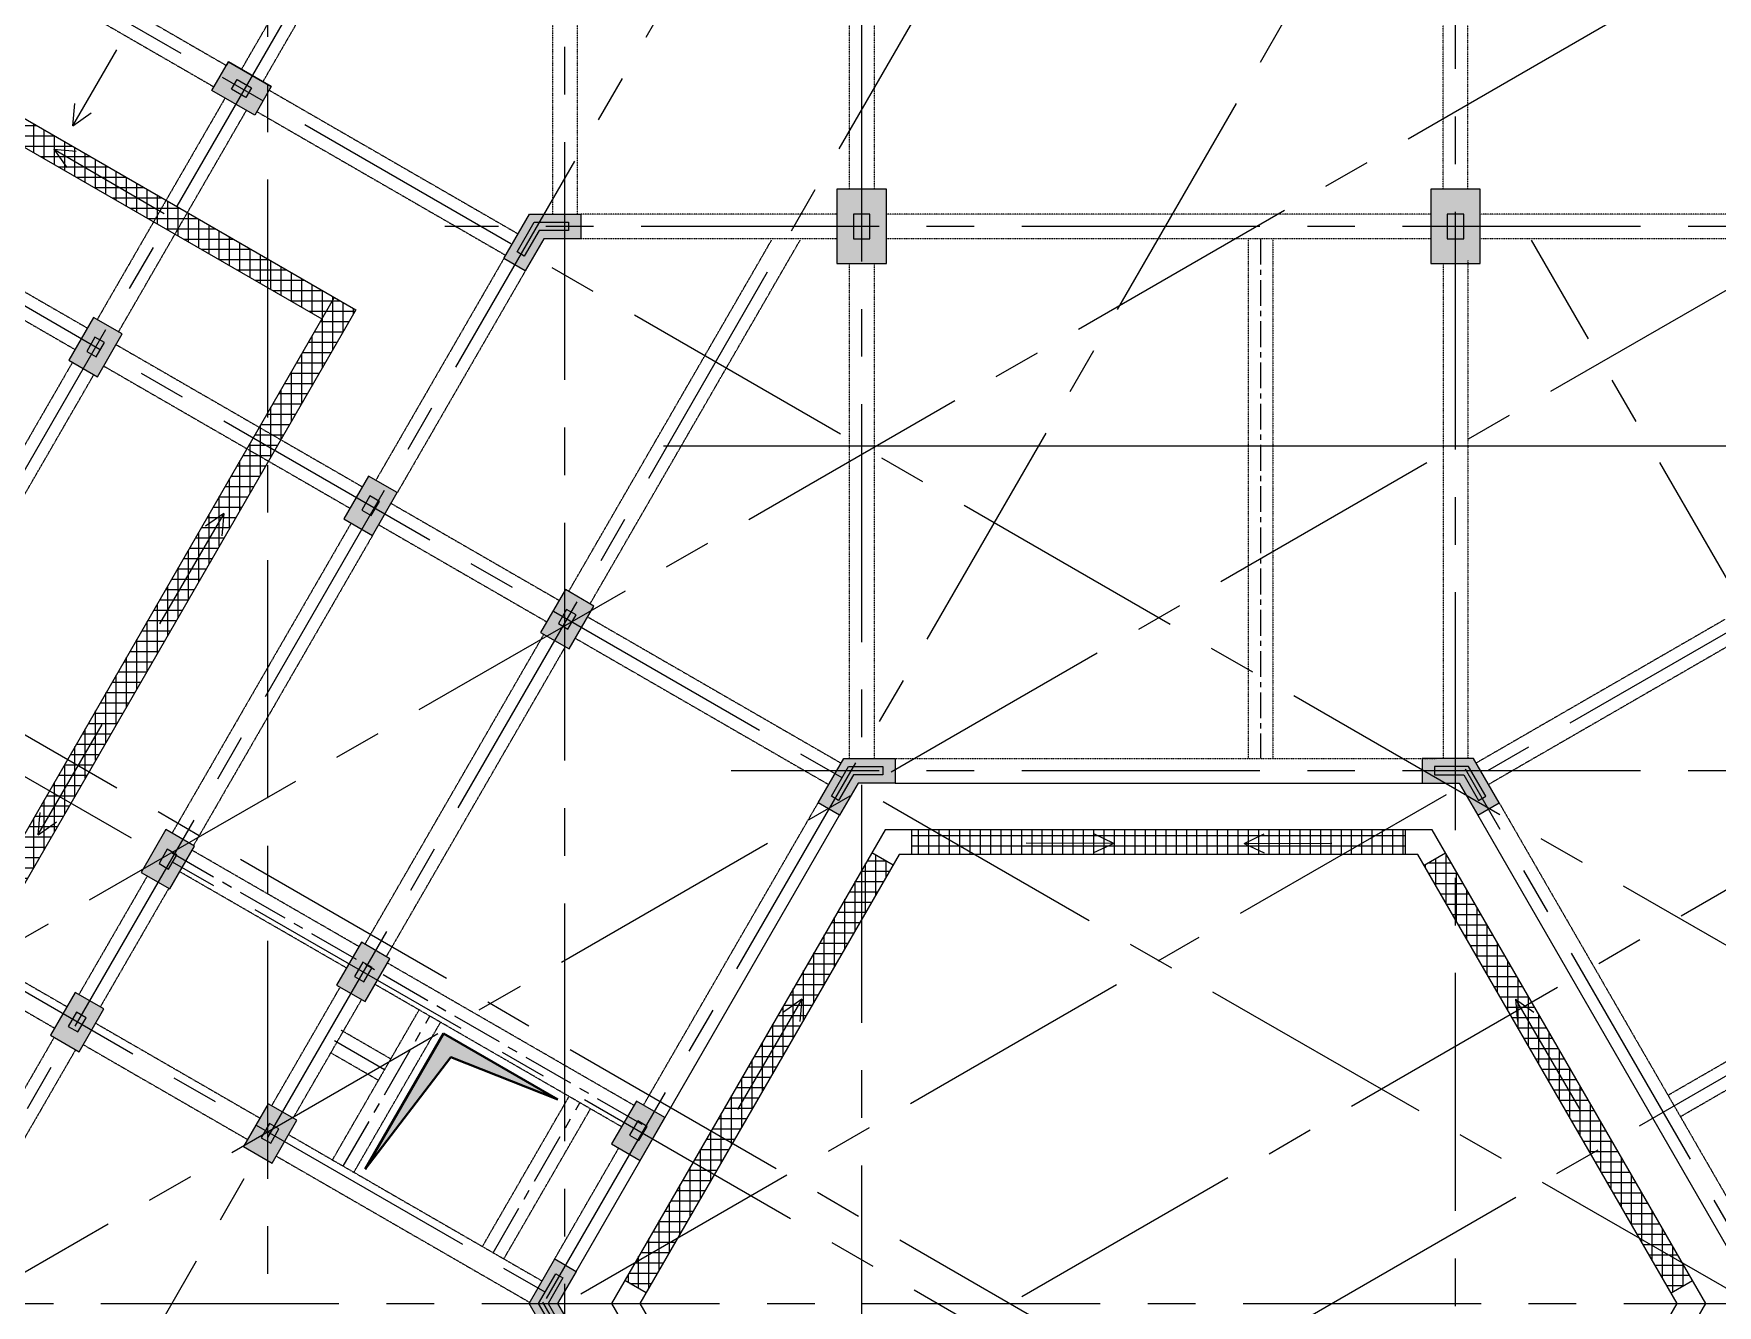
# Model space of a CAD drawing. Header units: millimetres. Extents: x 340192 to 549303, y -616317 to -538642.
# Drawn here: x 452804 to 455015, y -585735 to -584065 of the extents above; entities that cross this region are included whole.
import ezdxf
from ezdxf.lldxf.tags import DXFTag

# ---------------------------------------------------------------- set-up
doc = ezdxf.new("R2010")
doc.units = ezdxf.units.MM
doc.header["$LTSCALE"] = 250
doc.header["$MEASUREMENT"] = 0
for name, pattern in [('( Center )', [2, 1.25, -0.25, 0.25, -0.25]), ('__CENTER__0', [2000, 1250, -250, 250, -250]), ('HIDDEN', [375, 250, -125])]:
    doc.linetypes.add(name, pattern=pattern)
for name, color, linetype, lineweight in [('CV-AB-CJ', 2, 'Continuous', 0), ('CV-CB-BEAM', 7, 'Continuous', 0), ('CV-CB-COLUMN', 3, 'Continuous', 0), ('CV-CB-DRAIN', 25, 'Continuous', 0), ('CV-CB-GRID', 8, 'CENTER', 5), ('CV-CB-SHADE', 25, 'Continuous', 0), ('CV-GRID_LINE', 8, 'CENTER', 0), ('CV-MISC', 3, 'Continuous', 0), ('CV-SHADE', 25, 'Continuous', 0), ('CV-WALL', 3, 'Continuous', 40)]:
    doc.layers.add(name, color=color, linetype=linetype, lineweight=lineweight)
tags = doc.linetypes.add('CENTER', pattern=[2, 1.25, -0.25, 0.25, -0.25]).pattern_tags.tags
tags[10:11] = [DXFTag(74, 4), DXFTag(75, 0), DXFTag(340, '0'), DXFTag(46, 1.0), DXFTag(50, 0.0), DXFTag(44, 0.0), DXFTag(45, 0.0)]
tags[8:9] = [DXFTag(74, 4), DXFTag(75, 0), DXFTag(340, '0'), DXFTag(46, 1.0), DXFTag(50, 0.0), DXFTag(44, 0.0), DXFTag(45, 0.0)]
tags[6:7] = [DXFTag(74, 4), DXFTag(75, 0), DXFTag(340, '0'), DXFTag(46, 1.0), DXFTag(50, 0.0), DXFTag(44, 0.0), DXFTag(45, 0.0)]
tags[4:5] = [DXFTag(74, 4), DXFTag(75, 0), DXFTag(340, '0'), DXFTag(46, 1.0), DXFTag(50, 0.0), DXFTag(44, 0.0), DXFTag(45, 0.0)]
pattern_1 = [(210, (-88043.78764137143, 0), (211588534117.6836, -366482091390.8489), []), (300.0000000000001, (-88043.78764137143, 0), (366482091390.849, 211588534117.6835), [])]

msp = doc.modelspace()

# ---------------------------------------------------------------- hatches: boundary and pattern name
at = {"layer": 'CV-CB-DRAIN', "linetype": 'Continuous', "ltscale": 0.000108333329468254}
h = msp.add_hatch(dxfattribs=at)
h.set_pattern_fill('NET', color=8, style=0, pattern_type=2)
h.set_pattern_definition(pattern_1)
h.paths.add_polyline_path([(452633.3042615543, -584084.859741576), (452617.0542621338, -584113.0055661949), (453182.438441908, -584439.4302745828), (453198.6884413279, -584411.2844499642)])
h.paths.add_polyline_path([(452071.2801932266, -585058.313982995), (452055.0301938067, -585086.4598076137), (452620.4143735809, -585412.884516002), (452636.6643730011, -585384.7386913833)])
h = msp.add_hatch(dxfattribs=at)
h.set_pattern_fill('NET', color=8, style=0, pattern_type=2)
h.set_pattern_definition(pattern_1)
h.paths.add_polyline_path([(452771.8646668479, -584202.3853950296), (452743.6724870498, -584186.1086324343), (452197.9447733223, -585131.4438124096), (452226.0905979407, -585147.6938118299)])
h.paths.add_polyline_path([(453226.8342659472, -584427.5344493843), (453198.6884413279, -584411.2844499642), (452620.4143735809, -585412.884516002), (452648.5601981998, -585429.1345154222)])
h = msp.add_hatch(dxfattribs=at)
h.set_pattern_fill('NET', color=256, style=0, pattern_type=2)
h.set_pattern_definition([(0, (-88043.78764137143, 0), (0, 846354136.470734), []), (90, (-88043.78764137143, 0), (-846354136.470734, 5.183793670870033e-08), [])])
h.paths.add_polyline_path([(454605.632666195, -585110.4153659169), (453956.9798755774, -585110.4153659169), (453956.9798755774, -585142.9153647574), (454605.632666195, -585142.9153647574)])
h = msp.add_hatch(dxfattribs=at)
h.set_pattern_fill('NET', color=256, style=0, pattern_type=2)
h.set_pattern_definition([(240, (-88043.78764137143, 0), (732964182.781697, -423177068.2353674), []), (329.9999999999999, (-88043.78764137143, 0), (423177068.2353675, 732964182.7816969), [])])
h.paths.add_polyline_path([(453932.6048764469, -585156.9882770667), (453904.4590518284, -585140.7382776465), (453580.1326565203, -585702.4880725567), (453608.278481139, -585718.7380719769)])
h = msp.add_hatch(dxfattribs=at)
h.set_pattern_fill('NET', color=256, style=0, pattern_type=2)
h.set_pattern_definition([(120, (-88043.78764137143, 0), (-732964182.7816975, -423177068.2353666), []), (210, (-88043.78764137143, 0), (423177068.2353677, -732964182.7816969), [])])
h.paths.add_polyline_path([(454658.153489944, -585140.7382776465), (454630.0076653251, -585156.9882770667), (454954.3340606334, -585718.7380719766), (454982.4798852523, -585702.4880725562)])
at = {"layer": 'CV-CB-SHADE', "ltscale": 2.900624896512499e-07}
h = msp.add_hatch(dxfattribs=at)
h.set_pattern_fill('NET', color=256, style=0, pattern_type=2)
h.set_pattern_definition([(0, (-25690.85153837143, -57441.8344), (0, 13.541666), []), (90, (-25690.85153837143, -57441.8344), (-13.541666, 8.293522051011272e-16), [])])
h.paths.add_polyline_path([(452621.9797814425, -584115.8493160935), (452743.6724870498, -584186.1086324342), (452197.9447733223, -585131.4438124096), (452076.2057125358, -585061.1577328936), (452059.9557131152, -585089.3035575125), (452648.5601981998, -585429.1345154222), (453226.8342659472, -584427.5344493843), (452638.2297808631, -584087.7034914747)])
h.paths.add_polyline_path([(453182.438441908, -584439.4302745827), (452636.6643730011, -585384.7386913832), (452226.0905979407, -585147.6938118299), (452771.8646668476, -584202.3853950296)], flags=16)
at = {"layer": 'CV-CB-SHADE', "ltscale": 0.108333329468254, "extrusion": (0, 0, -1)}
for points in [[(-453094.1399095451, -584171.752288963), (-453115.806575439, -584134.2245228047), (-453059.5149262017, -584101.7245239641), (-453037.8482603075, -584139.2522901222)], [(-453923.8062844575, -584366.7070591173), (-453923.8062844575, -584269.2070625959), (-453858.8062867763, -584269.2070625959), (-453858.8062867763, -584366.7070591173)], [(-454703.8062566287, -584366.7070591173), (-454703.8062566287, -584269.2070625959), (-454638.8062589476, -584269.2070625959), (-454638.8062589476, -584366.7070591173)], [(-452887.6249872093, -584515.3632922487), (-452920.1249860498, -584459.0716430095), (-452882.5972198928, -584437.4049771158), (-452850.0972210523, -584493.6966263552)], [(-453248.8297364838, -584723.9049514753), (-453281.3297353245, -584667.6133022361), (-453243.801969165, -584645.9466363424), (-453211.3019703245, -584702.2382855817)], [(-453507.1393407531, -584872.9581380512), (-453539.6393395933, -584816.666488812), (-453502.111573434, -584794.9998229184), (-453469.6115745938, -584851.2914721577)], [(-452982.6537039291, -585188.1853635007), (-453015.1537027698, -585131.8937142633), (-452977.6259366114, -585110.2270483695), (-452945.1259377709, -585166.5186976071)], [(-453239.2852830603, -585336.2697418111), (-453271.7852819007, -585279.9780925736), (-453234.257515742, -585258.3114266798), (-453201.7575169014, -585314.6030759175)], [(-452863.5207203499, -585402.1130750905), (-452896.0207191905, -585345.821425853), (-452858.4929530323, -585324.1547599592), (-452825.9929541913, -585380.4464091968)], [(-453116.8686199426, -585548.3016201352), (-453149.3686187834, -585492.0099708976), (-453111.8408526249, -585470.3433050038), (-453079.3408537845, -585526.6349542415)], [(-453600.4545543121, -585544.8728507755), (-453632.9545531525, -585488.5812015377), (-453595.4267869944, -585466.9145356442), (-453562.9267881535, -585523.2061848817)]]:
    msp.add_hatch(color=25, dxfattribs=at).paths.add_polyline_path(points)
at = {"layer": 'CV-CB-SHADE', "linetype": 'Continuous', "ltscale": 0.108333329468254, "extrusion": (0, 0, -1)}
for points in [[(-453449.4469197365, -584376.4257972046), (-453473.8219188664, -584334.2070602769), (-453522.5719171286, -584334.2070602769), (-453522.5719171286, -584301.7070614364), (-453455.0580357907, -584301.7070614364), (-453421.3010951209, -584360.1757977867)], [(-453862.2523474707, -585091.4257716945), (-453886.6273466005, -585049.2070347667), (-453935.3773448626, -585049.2070347667), (-453935.3773448626, -585016.7070359263), (-453867.8634635248, -585016.7070359263), (-453834.1065228554, -585075.1757722765)], [(-454700.3601943016, -585091.4257716945), (-454728.5060189175, -585075.1757722765), (-454694.7490782475, -585016.7070359263), (-454627.2351969099, -585016.7070359263), (-454627.2351969099, -585049.2070347667), (-454675.9851951722, -585049.2070347667)], [(-453488.1775961999, -585791.2797189307), (-453516.323420815, -585775.0297195116), (-453491.9484216842, -585732.8109825847), (-453516.3234208148, -585690.5922456548), (-453488.1775961957, -585674.3422462348), (-453454.4206555274, -585732.8109825818)]]:
    msp.add_hatch(color=25, dxfattribs=at).paths.add_polyline_path(points)
at = {"layer": 'CV-CB-SHADE', "ltscale": 2.900624896512499e-07}
h = msp.add_hatch(dxfattribs=at)
h.set_pattern_fill('NET', color=256, style=0, pattern_type=2)
h.set_pattern_definition([(0, (-25896.42588837143, -60527.57887200001), (0, 13.541666), []), (90, (-25896.42588837143, -60527.57887200001), (-13.541666, 8.293795901011272e-16), [])])
h.paths.add_polyline_path([(453956.9798755774, -585110.4153659169), (453956.9798755774, -585142.9153647574), (454605.632666195, -585142.9153647574), (454605.632666195, -585110.4153659169)])
h = msp.add_hatch(dxfattribs=at)
h.set_pattern_fill('NET', color=256, style=0, pattern_type=2)
h.set_pattern_definition([(0, (-26033.87275037143, -60506.49624099999), (0, 13.541666), []), (90, (-26033.87275037143, -60506.49624099999), (-13.541666, 8.293522051011272e-16), [])])
h.paths.add_polyline_path([(453580.1326565203, -585702.4880725567), (453608.278481139, -585718.7380719769), (453932.6048764469, -585156.9882770667), (453904.4590518284, -585140.7382776465)])
h = msp.add_hatch(dxfattribs=at)
h.set_pattern_fill('NET', color=256, style=0, pattern_type=2)
h.set_pattern_definition([(0, (-25515.12169237142, -60536.45576900001), (0, 13.541666), []), (90, (-25515.12169237142, -60536.45576900001), (-13.541666, 8.293522051011272e-16), [])])
h.paths.add_polyline_path([(454658.153489944, -585140.7382776465), (454630.0076653251, -585156.9882770667), (454954.3340606334, -585718.7380719766), (454982.4798852523, -585702.4880725562)])
at = {"layer": 'CV-SHADE', "linetype": 'Continuous', "ltscale": 0.0001354166618353175, "extrusion": (0, 0, -1)}
msp.add_hatch(color=256, dxfattribs=at).paths.add_polyline_path([(-453239.2269085055, -585556.4808670261), (-453351.721388436, -585409.2632332871), (-453492.2508675298, -585464.8884655435), (-453342.2151606128, -585378.265309767)])

# ---------------------------------------------------------------- linework, layer by layer
at = {"layer": 'CV-AB-CJ', "color": 2, "ltscale": 0.108333329468254, "elevation": -232618.3581782758, "flags": 128}
for points in [[(453461.312663484, -584312.5403943832), (453506.3219177082, -584312.5403943832), (453506.3219177082, -584323.3737273301), (453467.5672911773, -584323.3737273301), (453448.1899779097, -584356.9362184238), (453438.8080363707, -584351.5195519504), (453461.312663484, -584312.5403943832)], [(453874.1180912185, -585027.540368873), (453919.1273454424, -585027.540368873), (453919.1273454424, -585038.3737018199), (453880.3727189114, -585038.3737018199), (453860.9954056445, -585071.9361929137), (453851.6134641048, -585066.5195264401), (453874.1180912185, -585027.540368873)], [(454688.4944521923, -585027.540368873), (454643.4851979674, -585027.540368873), (454643.4851979674, -585038.3737018199), (454682.2398244988, -585038.3737018199), (454701.6171377658, -585071.9361929137), (454710.9990793053, -585066.5195264401), (454688.4944521923, -585027.540368873)], [(453466.9299123872, -585732.8109847553), (453489.4345394988, -585693.8318271914), (453498.8164810385, -585699.2484936648), (453479.4391677734, -585732.810984755), (453498.8164810419, -585766.373475848), (453489.4345395025, -585771.7901423216), (453466.9299123872, -585732.8109847553)]]:
    msp.add_lwpolyline(points, dxfattribs=at)
at = {"layer": 'CV-AB-CJ', "color": 2, "ltscale": 0.0001354166618353174}
for points in [[(453089.8204613674, -584135.9004608805, -232618.3581782758), (453082.5982574584, -584148.4096849936, -232618.3581782758), (453063.8343743792, -584137.5763520466, -232618.3581782758), (453071.0565782886, -584125.0671279335, -232618.3581782758)], [(452896.782382082, -584470.6132950962, -232618.3581782758), (452884.2731579689, -584463.3910911874, -232618.3581782758), (452873.4398250224, -584482.1549742668, -232618.3581782758), (452885.9490491353, -584489.3771781756, -232618.3581782758)], [(453257.9871313546, -584679.1549543224, -232618.3581782758), (453245.4779072414, -584671.9327504134, -232618.3581782758), (453234.6445742949, -584690.6966334928, -232618.3581782758), (453247.1537984079, -584697.9188374018, -232618.3581782758)], [(453516.2967356239, -584828.2081408983, -232618.3581782758), (453503.7875115108, -584820.9859369894, -232618.3581782758), (453492.9541785641, -584839.7498200687, -232618.3581782758), (453505.4634026772, -584846.9720239777, -232618.3581782758)], [(452991.8110996176, -585143.4353668218, -232618.3581782758), (452979.3018755047, -585136.2131629129, -232618.3581782758), (452968.468542558, -585154.9770459924, -232618.3581782758), (452980.9777666713, -585162.1992499011, -232618.3581782758)], [(453248.4426787487, -585291.5197451321, -232618.3581782758), (453235.9334546354, -585284.2975412232, -232618.3581782758), (453225.1001216891, -585303.0614243026, -232618.3581782758), (453237.6093458017, -585310.2836282116, -232618.3581782758)], [(452872.6781160385, -585357.3630784114, -232618.3581782758), (452860.1688919254, -585350.1408745026, -232618.3581782758), (452849.3355589789, -585368.904757582, -232618.3581782758), (452861.8447830915, -585376.1269614908, -232618.3581782758)], [(453126.026015631, -585503.5516234562, -232618.3581782758), (453113.5167915183, -585496.3294195475, -232618.3581782758), (453102.6834585716, -585515.0933026267, -232618.3581782758), (453115.1926826847, -585522.3155065356, -232618.3581782758)], [(453609.6119500008, -585500.1228540938, -232618.3581782758), (453597.1027258877, -585492.900650185, -232618.3581782758), (453586.269392941, -585511.6645332644, -232618.3581782758), (453598.778617054, -585518.8867371732, -232618.3581782758)]]:
    msp.add_3dface(points, dxfattribs=at)
at = {"layer": 'CV-AB-CJ', "color": 2, "ltscale": 0.108333329468254}
for points in [[(453902.1396185639, -584301.7070614364, -232618.3581782758), (453880.4729526702, -584301.7070614364, -232618.3581782758), (453880.4729526702, -584334.2070602769, -232618.3581782758), (453902.1396185639, -584334.2070602769, -232618.3581782758)], [(454682.1395907351, -584301.7070614364, -232618.3581782758), (454660.4729248414, -584301.7070614364, -232618.3581782758), (454660.4729248414, -584334.2070602769, -232618.3581782758), (454682.1395907351, -584334.2070602769, -232618.3581782758)]]:
    msp.add_3dface(points, dxfattribs=at)
at = {"layer": 'CV-CB-BEAM', "linetype": 'HIDDEN', "ltscale": 4.333333178730159e-07}
for p, q in [((453485.0562992946, -583917.1237422961, -232618.3581782758), (453485.0562992946, -584301.7070614364, -232618.3581782758)), ((453517.556298135, -583917.1237422961, -232618.3581782758), (453517.556298135, -584301.7070614364, -232618.3581782758)), ((453875.05628538, -583907.9154088192, -232618.3581782758), (453875.05628538, -584269.2070625959, -232618.3581782758)), ((453907.5562842205, -583907.9154088192, -232618.3581782758), (453907.5562842205, -584269.2070625959, -232618.3581782758)), ((454655.0562575514, -584269.2070625959, -232618.3581782758), (454655.0562575514, -583907.9154088192, -232618.3581782758)), ((454687.5562563921, -584269.2070625959, -232618.3581782758), (454687.5562563921, -583907.9154088192, -232618.3581782758)), ((452747.2025221577, -583927.6655011115, -232618.3581782758), (453056.8065929644, -584106.4154947344, -232618.3581782758)), ((453076.8715172306, -584111.7453564669, -232618.3581782758), (453177.3706150901, -583937.6758128598, -232618.3581782758)), ((452730.952522738, -583955.8113257291, -232618.3581782758), (453040.5565935446, -584134.561319352, -232618.3581782758)), ((453105.0173418495, -584127.9953558873, -232618.3581782758), (453205.5164397089, -583953.9258122799, -232618.3581782758)), ((453113.0982422014, -584138.9154935756, -232618.3581782758), (453440.0589040371, -584327.6863197013, -232618.3581782758)), ((453055.2048513372, -584149.2731226255, -232618.3581782758), (452887.2881906611, -584440.1133103536, -232618.3581782758)), ((452915.4340152802, -584456.3633097738, -232618.3581782758), (453083.3506759562, -584165.5231220459, -232618.3581782758)), ((453096.8482427814, -584167.0613181943, -232618.3581782758), (453423.8089046167, -584355.8321443198, -232618.3581782758)), ((452542.820586756, -584259.998729591, -232618.3581782758), (452874.4722201819, -584451.4778894268, -232618.3581782758)), ((452526.5705873361, -584288.1445542098, -232618.3581782758), (452858.2222207621, -584479.6237140457, -232618.3581782758)), ((453858.8062859598, -584301.7070614364, -232618.3581782758), (453522.5719171283, -584301.7070614364, -232618.3581782758)), ((454638.8062581313, -584301.7070614364, -232618.3581782758), (453923.8062836407, -584301.7070614364, -232618.3581782758)), ((455040.0406246442, -584301.7070614364, -232618.3581782758), (454703.8062558122, -584301.7070614364, -232618.3581782758)), ((453506.5318102989, -584797.5518478614, -232618.3581782758), (453772.9849663154, -584336.0414438046, -232618.3581782758)), ((453858.8062859598, -584334.2070602768, -232618.3581782758), (453522.5719171283, -584334.2070602768, -232618.3581782758)), ((453534.6776349174, -584813.8018472812, -232618.3581782758), (453810.5127324735, -584336.0414438046, -232618.3581782758)), ((454638.8062581313, -584334.2070602768, -232618.3581782758), (453923.8062836407, -584334.2070602768, -232618.3581782758)), ((454398.8479333595, -584334.2070602768, -232618.3581782758), (454398.8479333595, -585016.7070359269, -232618.3581782758)), ((454431.3479322, -584334.2070602768, -232618.3581782758), (454431.3479322, -585016.7070359269, -232618.3581782758)), ((455040.0406246442, -584334.2070602769, -232618.3581782758), (454703.8062558122, -584334.2070602769, -232618.3581782758)), ((453421.3010951201, -584360.1757977863, -232618.3581782758), (453253.1839107061, -584651.3633028169, -232618.3581782758)), ((454687.5562563921, -584362.9153925853, -232618.3581782758), (454687.5562563921, -585016.7070359269, -232618.3581782758)), ((453449.4469197393, -584376.4257972062, -232618.3581782758), (453281.3297353248, -584667.6133022372, -232618.3581782758)), ((453875.05628538, -584366.7070591173, -232618.3581782758), (453875.05628538, -585016.707035927, -232618.3581782758)), ((453907.5562842205, -584366.7070591173, -232618.3581782758), (453907.5562842205, -585016.707035927, -232618.3581782758)), ((454655.0562575514, -584366.7070591173, -232618.3581782758), (454655.0562575514, -585016.7070359269, -232618.3581782758)), ((452911.9999863394, -584473.1445553198, -232618.3581782758), (453235.6769694547, -584660.0195486521, -232618.3581782758)), ((452854.7881918207, -584496.4049595913, -232618.3581782758), (452497.2882045755, -585115.6131012052, -232618.3581782758)), ((452525.4340291946, -585131.8631006255, -232618.3581782758), (452882.9340164399, -584512.6549590116, -232618.3581782758)), ((452895.7499869194, -584501.2903799388, -232618.3581782758), (453219.4269700349, -584688.1653732711, -232618.3581782758)), ((453273.2047356142, -584681.6862145461, -232618.3581782758), (453493.9510957016, -584809.1341849656, -232618.3581782758)), ((453220.6839118654, -584707.6549520546, -232618.3581782758), (452985.6005869201, -585114.831214872, -232618.3581782758)), ((453256.9547361944, -584709.8320391653, -232618.3581782758), (453477.7010962818, -584837.2800095845, -232618.3581782758)), ((453248.829736484, -584723.9049514749, -232618.3581782758), (453013.7464115392, -585131.081214292, -232618.3581782758)), ((453531.478861861, -584830.8008508596, -232618.3581782758), (453864.2670526025, -585022.9362023678, -232618.3581782758)), ((455025.0354187291, -584834.321683595, -232618.3581782758), (454698.3454891695, -585022.9362023677, -232618.3581782758)), ((453238.9484865119, -585261.0197599168, -232618.3581782758), (453474.0318114577, -584853.8434971002, -232618.3581782758)), ((453267.0943111304, -585277.2697593367, -232618.3581782758), (453502.1776360762, -584870.0934965198, -232618.3581782758)), ((453515.2288624407, -584858.9466754787, -232618.3581782758), (453848.0170531821, -585051.0820269863, -232618.3581782758)), ((455041.2854181489, -584862.467508214, -232618.3581782758), (454714.59548859, -585051.0820269863, -232618.3581782758)), ((453935.3773448626, -585016.707035927, -232618.3581782758), (454645.6743160125, -585016.7070359269, -232618.3581782758)), ((453604.8087285336, -585472.3312021175, -232618.3581782758), (453834.1065228604, -585075.1757722797, -232618.3581782758)), ((454728.5060189115, -585075.1757722799, -232618.3581782758), (455083.6545044785, -585690.3109935127, -232618.3581782758)), ((453230.9720386528, -585264.0020418128, -232618.3581782758), (453011.9037037036, -585137.5228796586, -232618.3581782758)), ((452516.0079874795, -585151.4394836742, -232618.3581782758), (452847.659620903, -585342.9186435088, -232618.3581782758)), ((452499.7579880588, -585179.5853082931, -232618.3581782758), (452831.4096214823, -585371.0644681274, -232618.3581782758)), ((452953.1005880803, -585171.1228641089, -232618.3581782758), (452863.1839246201, -585326.8630936684, -232618.3581782758)), ((453214.7220392321, -585292.1478664319, -232618.3581782758), (452995.6537042831, -585165.6687042778, -232618.3581782758)), ((452981.2464126989, -585187.3728635287, -232618.3581782758), (452891.3297492389, -585343.1130930886, -232618.3581782758)), ((454950.2204801795, -585459.1964839681, -232618.3581782758), (455283.2794048344, -585266.904824162, -232618.3581782758)), ((453592.2525208553, -585472.5874254659, -232618.3581782758), (453268.4998048123, -585285.6687077067, -232618.3581782758)), ((454966.4704796002, -585487.3423085873, -232618.3581782758), (455307.5040545657, -585290.4464822776, -232618.3581782758)), ((453576.0025214349, -585500.733250085, -232618.3581782758), (453252.2498053914, -585313.814532326, -232618.3581782758)), ((453116.5318242118, -585473.0516387128, -232618.3581782758), (453206.4484876718, -585317.3114091537, -232618.3581782758)), ((453144.6776488308, -585489.3016381329, -232618.3581782758), (453234.59431229, -585333.5614085745, -232618.3581782758)), ((453196.357832077, -585544.2396495965, -232618.3581782758), (453310.1078280192, -585347.218877265, -232618.3581782758)), ((452885.1873870623, -585364.585309403, -232618.3581782758), (453100.9720424729, -585489.1686382914, -232618.3581782758)), ((453272.9056130341, -585411.6550037733, -232618.3581782758), (453207.0729392795, -585373.6464918595, -232618.3581782758)), ((453224.5036566958, -585560.4896490168, -232618.3581782758), (453338.2536526379, -585363.4688766852, -232618.3581782758)), ((452830.6839257796, -585383.154742906, -232618.3581782758), (452630.9989203881, -585729.0193177537, -232618.3581782758)), ((452858.8297504155, -585399.404742336, -232618.3581782758), (452690.7125659953, -585690.592247377, -232618.3581782758)), ((452868.9373876419, -585392.7311340217, -232618.3581782758), (453084.7220430524, -585517.31446291, -232618.3581782758)), ((453256.6556136134, -585439.8008283924, -232618.3581782758), (453194.1066193979, -585403.6881497444, -232618.3581782758)), ((453393.299479601, -585657.943962809, -232618.3581782758), (453507.0494755427, -585460.9231904775, -232618.3581782758)), ((453421.4453042197, -585674.1939622294, -232618.3581782758), (453535.1953001612, -585477.1731898978, -232618.3581782758)), ((453138.4998086324, -585510.8353041856, -232618.3581782758), (453471.5587320596, -585703.1269632827, -232618.3581782758)), ((453488.1775968511, -585674.3422479363, -232618.3581782758), (453572.3087296936, -585528.6228513544, -232618.3581782758)), ((453122.2498092115, -585538.9811288043, -232618.3581782758), (453455.3087326398, -585731.2727879017, -232618.3581782758))]:
    msp.add_line(p, q, dxfattribs=at)
at = {"layer": 'CV-CB-BEAM', "linetype": 'Continuous', "ltscale": 0.000108333329468254}
for p, q in [((453935.3773448626, -585049.2070347674, -232618.3581782758), (454627.2351969099, -585049.2070347673, -232618.3581782758)), ((453516.3234214701, -585690.5922473564, -232618.3581782758), (453862.2523474796, -585091.4257716996, -232618.3581782758)), ((454700.3601942927, -585091.4257717, -232618.3581782758), (455046.2891203031, -585690.5922473568, -232618.3581782758))]:
    msp.add_line(p, q, dxfattribs=at)
at = {"layer": 'CV-CB-COLUMN', "color": 8, "linetype": '__CENTER__0', "ltscale": 0.000108333329468254}
msp.add_line((454415.0979327798, -584334.2070602768, -232618.3581782758), (454415.0979327781, -585016.7070359269, -232618.3581782758), dxfattribs=at)
at = {"layer": 'CV-CB-COLUMN', "color": 8, "linetype": '__CENTER__0', "ltscale": 0.000216666658936508}
for p, q in [((453603.1142970933, -585497.6223579805, -232618.3581782758), (452985.0148200964, -585140.7624585495, -232618.3581782758)), ((453210.4307443868, -585552.3646493067, -232618.3581782758), (453324.180740329, -585355.343876975, -232618.3581782758)), ((453407.3723919104, -585666.0689625193, -232618.3581782758), (453521.1223878518, -585469.0481901875, -232618.3581782758))]:
    msp.add_line(p, q, dxfattribs=at)
at = {"layer": 'CV-CB-COLUMN', "color": 3, "ltscale": 0.0001354166618353174, "elevation": -232618.3581782758, "flags": 128}
for points in [[(453113.0982422038, -584138.9154935724), (453115.806575439, -584134.2245228047), (453059.5149262017, -584101.7245239641), (453056.806592966, -584106.4154947314)], [(453455.0580357907, -584301.7070614364), (453522.5719171286, -584301.7070614364), (453522.5719171286, -584334.2070602769), (453473.821918866, -584334.2070602769), (453449.4469197367, -584376.4257972047), (453421.3010951209, -584360.1757977866), (453455.0580357907, -584301.7070614364)], [(453867.8634635248, -585016.7070359263), (453935.3773448626, -585016.7070359263), (453935.3773448626, -585049.2070347668), (453886.6273466002, -585049.2070347668), (453862.2523474713, -585091.4257716946), (453834.1065228554, -585075.1757722766), (453867.8634635248, -585016.7070359263)], [(454694.7490798848, -585016.7070359263), (454627.2351985475, -585016.7070359263), (454627.2351985475, -585049.2070347668), (454675.9851968096, -585049.2070347668), (454700.3601959393, -585091.4257716946), (454728.5060205549, -585075.1757722766), (454694.7490798848, -585016.7070359263)], [(453454.420657001, -585732.8109847556), (453488.1775976694, -585674.3422484088), (453516.3234222881, -585690.5922478287), (453491.9484231573, -585732.8109847588), (453516.3234222887, -585775.0297216855), (453488.1775976732, -585791.2797211047), (453454.420657001, -585732.8109847556)]]:
    msp.add_lwpolyline(points, dxfattribs=at)
at = {"layer": 'CV-CB-COLUMN', "color": 3, "ltscale": 0.0001354166618353174}
for points in [[(453115.806575439, -584134.2245228047, -232618.3581782758), (453094.1399095451, -584171.752288963, -232618.3581782758), (453037.8482603075, -584139.2522901222, -232618.3581782758), (453059.5149262017, -584101.7245239641, -232618.3581782758)], [(453923.8062844575, -584269.2070625959, -232618.3581782758), (453858.8062867763, -584269.2070625959, -232618.3581782758), (453858.8062867763, -584366.7070591173, -232618.3581782758), (453923.8062844575, -584366.7070591173, -232618.3581782758)], [(454703.8062566287, -584269.2070625959, -232618.3581782758), (454638.8062589476, -584269.2070625959, -232618.3581782758), (454638.8062589476, -584366.7070591173, -232618.3581782758), (454703.8062566287, -584366.7070591173, -232618.3581782758)], [(452920.1249860498, -584459.0716430095, -232618.3581782758), (452882.5972198928, -584437.4049771158, -232618.3581782758), (452850.0972210523, -584493.6966263552, -232618.3581782758), (452887.6249872093, -584515.3632922488, -232618.3581782758)], [(453281.3297353248, -584667.6133022356, -232618.3581782758), (453243.8019691652, -584645.9466363419, -232618.3581782758), (453211.3019703245, -584702.2382855813, -232618.3581782758), (453248.829736484, -584723.9049514749, -232618.3581782758)], [(453539.639339594, -584816.6664888115, -232618.3581782758), (453502.1115734345, -584794.999822918, -232618.3581782758), (453469.611574594, -584851.2914721572, -232618.3581782758), (453507.1393407535, -584872.9581380507, -232618.3581782758)], [(453015.1537035881, -585131.8937147352, -232618.3581782758), (452977.6259374284, -585110.2270488415, -232618.3581782758), (452945.1259385879, -585166.518698078, -232618.3581782758), (452982.6537047476, -585188.1853639717, -232618.3581782758)], [(453271.7852827188, -585279.9780930455, -232618.3581782758), (453234.2575165593, -585258.3114271519, -232618.3581782758), (453201.7575177185, -585314.6030763885, -232618.3581782758), (453239.285283878, -585336.2697422821, -232618.3581782758)], [(452896.0207200086, -585345.8214263249, -232618.3581782758), (452858.4929538492, -585324.1547604311, -232618.3581782758), (452825.9929550088, -585380.4464096677, -232618.3581782758), (452863.5207211681, -585402.1130755612, -232618.3581782758)], [(453149.3686196013, -585492.0099713694, -232618.3581782758), (453111.8408534419, -585470.3433054758, -232618.3581782758), (453079.3408546015, -585526.6349547125, -232618.3581782758), (453116.8686207609, -585548.3016206061, -232618.3581782758)], [(453632.9545539709, -585488.5812020098, -232618.3581782758), (453595.4267878114, -585466.9145361161, -232618.3581782758), (453562.9267889709, -585523.2061853528, -232618.3581782758), (453600.4545551304, -585544.8728512464, -232618.3581782758)]]:
    msp.add_3dface(points, dxfattribs=at)
at = {"layer": 'CV-CB-DRAIN', "color": 8, "linetype": 'Continuous', "ltscale": 0.000108333329468254}
for p, q in [((452639.8716206318, -584088.6514081074, -232618.3581782758), (453226.8342659472, -584427.5344493843, -232618.3581782758)), ((452771.8646668479, -584202.3853950296, -232618.3581782758), (453182.438441908, -584439.4302745828, -232618.3581782758)), ((453198.6884413279, -584411.2844499641, -232618.3581782758), (452636.6643730011, -585384.7386913833, -232618.3581782758)), ((453226.8342659472, -584427.5344493843, -232618.3581782758), (452648.5601981998, -585429.1345154222, -232618.3581782758))]:
    msp.add_line(p, q, dxfattribs=at)
at = {"layer": 'CV-CB-DRAIN', "linetype": 'Continuous', "ltscale": 0.000108333329468254}
for p, q in [((453956.9798755774, -585142.9153647574, -232618.3581782758), (453956.9798755774, -585110.4153659169, -232618.3581782758)), ((454605.6326661946, -585142.9153647574, -232618.3581782758), (454605.6326661946, -585110.4153659169, -232618.3581782758)), ((453932.6048764469, -585156.9882770667, -232618.3581782758), (453904.4590518284, -585140.7382776465, -232618.3581782758)), ((454630.0076653251, -585156.9882770667, -232618.3581782758), (454658.153489944, -585140.7382776465, -232618.3581782758)), ((453608.278481139, -585718.7380719769, -232618.3581782758), (453580.1326565203, -585702.4880725567, -232618.3581782758)), ((454954.3340606334, -585718.7380719766, -232618.3581782758), (454982.4798852523, -585702.4880725562, -232618.3581782758))]:
    msp.add_line(p, q, dxfattribs=at)
at = {"layer": 'CV-CB-DRAIN', "ltscale": 0.000108333329468254, "elevation": -232618.3581782758, "flags": 128}
for points in [[(454640.6465486942, -585110.4153659169), (453921.9659930785, -585110.4153659169), (453562.6257152707, -585732.8109842862), (453921.9659930785, -586355.2066026554), (454640.6465486942, -586355.2066026554), (454999.9868265021, -585732.8109842858), (454640.6465486942, -585110.4153659169)], [(454621.8826656148, -585142.9153647574), (453940.7298761573, -585142.9153647574), (453600.1534814295, -585732.8109842862), (453940.7298761574, -586322.7066038148), (454621.8826656148, -586322.7066038148), (454962.4590603437, -585732.8109842858), (454621.8826656148, -585142.9153647574)]]:
    msp.add_lwpolyline(points, close=True, dxfattribs=at)
at = {"layer": 'CV-CB-GRID', "ltscale": 0.0005416666473412699}
msp.add_line((456410.7061858324, -584606.6653838896, -232618.3581782758), (453631.1258053505, -584606.6653838896, -232618.3581782758), dxfattribs=at)
at = {"layer": 'CV-GRID_LINE', "linetype": '( Center )'}
for p, q in [((453111.3063132838, -589068.9565075363, -232618.3581782758), (453111.3063132838, -581620.7367550356, -232618.3581782758)), ((453501.3062993694, -588519.6828536991, -232618.3581782758), (453501.3062993694, -581620.7367550356, -232618.3581782758)), ((453891.3062854549, -588863.9781948726, -232618.3581782758), (453891.3062854549, -581620.7367550357, -232618.3581782758)), ((454671.3062576268, -588611.1159057289, -232618.3581782758), (454671.3062576268, -581620.7367550356, -232618.3581782758)), ((454148.1331634041, -582288.7657606615, -232618.3581782758), (452158.6181653415, -585734.7068197255, -232618.3581782758)), ((454514.0288826288, -582500.015752652, -232618.3581782758), (452639.2863027355, -585747.1651521416, -232618.3581782758)), ((454767.376782222, -582646.2042976965, -232618.3581782758), (452812.5749678567, -586032.0203589052, -232618.3581782758)), ((455133.2370242361, -582857.5157398928, -232618.3581782758), (453472.0899800594, -585734.7068192483, -232618.3581782758)), ((456178.5823462818, -583296.9460824758, -232618.3581782758), (450811.678074527, -586395.5297084885, -232618.3581782758)), ((456461.6557660688, -586090.9699657783, -232618.3581782758), (451782.1194852433, -583389.2384343613, -232618.3581782758)), ((456365.665262447, -583628.7393736981, -232618.3581782758), (451002.1195130722, -586725.3839559102, -232618.3581782758)), ((457221.3860036474, -586979.9336168563, -232618.3581782758), (451587.1194922007, -583726.9883297872, -232618.3581782758)), ((456824.0588275367, -583814.4189193994, -232618.3581782758), (451243.8743244259, -587036.1399443985, -232618.3581782758)), ((456970.3088223246, -584067.7313409637, -232618.3581782758), (451607.4264875299, -587163.9929005973, -232618.3581782758)), ((451343.3695008973, -584149.1756990694, -232618.3581782758), (456627.6181054477, -587200.0380533712, -232618.3581782758)), ((451362.1305033989, -584215.0480912874, -232618.3581782758), (456599.797848906, -587239.0167431415, -232618.3581782758)), ((458914.1184877155, -584317.9570625579, -232618.3581782758), (453343.8339157506, -584317.9570625579, -232618.3581782758)), ((456845.7932326692, -587929.9248321721, -232618.3581782758), (454770.8991702377, -584336.102895717, -232618.3581782758)), ((456831.3860175612, -587655.4334077081, -232618.3581782758), (451197.1195061147, -584402.4881206388, -232618.3581782758)), ((451448.6445629243, -587499.5961675413, -232618.3581782758), (455946.7330217447, -584902.6235850027, -232618.3581782758)), ((458914.1184877155, -585032.9570370477, -232618.3581782758), (453720.0680929325, -585032.9570370477, -232618.3581782758)), ((456479.8975134524, -588141.1748241571, -232618.3581782758), (454684.2725775166, -585031.0612037778, -232618.3581782758)), ((453264.6246613574, -585425.9980328123, -232618.3581782758), (453198.7919876037, -585387.9895208974, -232618.3581782758)), ((451392.2396194714, -585732.8109859873, -232618.3581782758), (458914.1184877155, -585732.8109859873, -232618.3581782758)), ((453472.0899794126, -585730.9151510209, -232618.3581782758), (455267.7149162491, -588841.0287729595, -232618.3581782758))]:
    msp.add_line(p, q, dxfattribs=at)
at = {"layer": 'CV-MISC', "ltscale": 0.0001354166618353175}
for p, q in [((452855.1276307933, -584185.67090777, -232618.3581782758), (452913.1105744647, -584086.0542751262, -232618.3581782758)), ((452855.1276307933, -584185.67090777, -232618.3581782758), (452857.7950601858, -584156.4609423007, -232618.3581782758)), ((452855.1276307933, -584185.67090777, -232618.3581782758), (452879.2091676882, -584168.9252563023, -232618.3581782758)), ((452830.5228760243, -584216.6434614274, -232618.3581782758), (452859.7321901655, -584219.3180136613, -232618.3581782758)), ((452830.5228760243, -584216.6434614274, -232618.3581782758), (452847.2626546533, -584240.7290810735, -232618.3581782758)), ((452830.5228760243, -584216.6434614274, -232618.3581782758), (452975.2818012221, -584300.9492330068, -232618.3581782758)), ((452969.7046552001, -584840.0742109484, -232618.3581782758), (453053.9751244601, -584695.2947318889, -232618.3581782758)), ((453053.4636259211, -584694.9994180696, -232618.3581782758), (453029.5007684773, -584711.9144624211, -232618.3581782758)), ((453053.4636259211, -584694.9994180696, -232618.3581782758), (453051.0022347946, -584724.2274665163, -232618.3581782758)), ((452893.5153058319, -584972.038035049, -232618.3581782758), (452809.2095342525, -585116.7969602473, -232618.3581782758)), ((452809.7564096138, -585117.1126988844, -232618.3581782758), (452812.2106733379, -585087.8840510905, -232618.3581782758)), ((452809.7564096138, -585117.1126988844, -232618.3581782758), (452833.7151415712, -585100.1918116354, -232618.3581782758)), ((454222.5712241693, -585128.483544736, -232618.3581782758), (454196.0095805256, -585116.041022916, -232618.3581782758)), ((454393.4520817036, -585128.4835447359, -232618.3581782758), (454420.0137253469, -585116.041022916, -232618.3581782758)), ((454222.5712241693, -585128.483544736, -232618.3581782758), (454107.3087375051, -585128.250255076, -232618.3581782758)), ((454222.5712241693, -585128.483544736, -232618.3581782758), (454195.9594313717, -585140.8184442648, -232618.3581782758)), ((454393.4520817036, -585128.4835447359, -232618.3581782758), (454508.7145683676, -585128.250255076, -232618.3581782758)), ((454393.4520817036, -585128.4835447359, -232618.3581782758), (454420.0638745013, -585140.8184442648, -232618.3581782758)), ((453812.5659877296, -585333.261108135, -232618.3581782758), (453728.2955184691, -585478.0405871945, -232618.3581782758)), ((453812.5659877296, -585333.261108135, -232618.3581782758), (453788.4844508351, -585350.0067596027, -232618.3581782758)), ((453812.5659877296, -585333.261108135, -232618.3581782758), (453809.8985583368, -585362.4710736043, -232618.3581782758)), ((454750.046554043, -585333.261108135, -232618.3581782758), (454834.3170233034, -585478.0405871945, -232618.3581782758)), ((454750.046554043, -585333.261108135, -232618.3581782758), (454752.7139834354, -585362.4710736043, -232618.3581782758)), ((454750.046554043, -585333.261108135, -232618.3581782758), (454774.1280909374, -585350.0067596027, -232618.3581782758))]:
    msp.add_line(p, q, dxfattribs=at)
at = {"layer": 'CV-WALL', "color": 3, "linetype": 'Continuous', "ltscale": 0.000108333329468254}
for p, q in [((453342.2151606128, -585378.265309767, -232618.3581782758), (453239.2269085055, -585556.4808670261, -232618.3581782758)), ((453492.2508675298, -585464.8884655435, -232618.3581782758), (453342.2151606128, -585378.265309767, -232618.3581782758))]:
    msp.add_line(p, q, dxfattribs=at)
at = {"layer": 'CV-WALL', "color": 3, "linetype": 'Continuous', "ltscale": 0.000108333329468254, "elevation": -232618.3581782758, "flags": 128}
msp.add_lwpolyline([(453492.2508675298, -585464.8884655435), (453351.721388436, -585409.2632332871), (453239.2269085055, -585556.4808670261)], dxfattribs=at)

doc.saveas('drawing.dxf')
